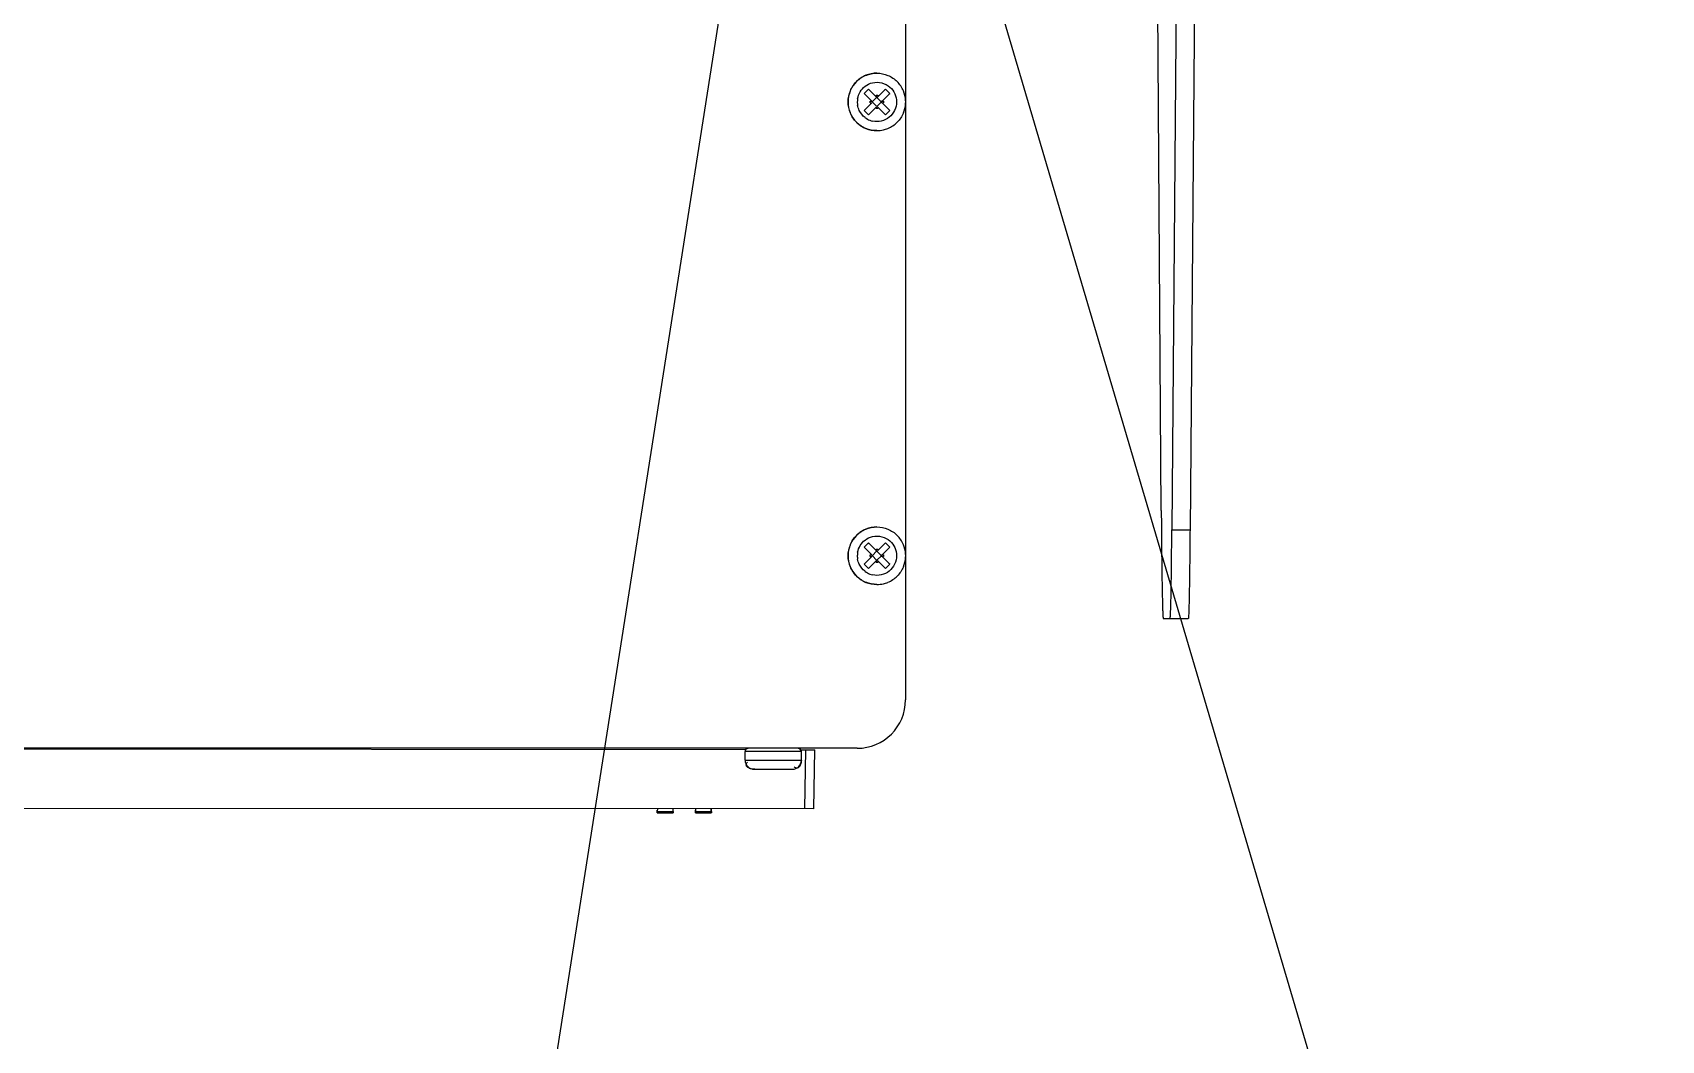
# Model space of a CAD drawing. Header units: millimetres. Extents: x 0 to 10500, y 0 to 7425.
# Drawn here: x 3824.5 to 4093.6, y 1450.5 to 1617.1 of the extents above; entities that cross this region are included whole.
import ezdxf

# ---------------------------------------------------------------- set-up
doc = ezdxf.new("R2010")
doc.units = ezdxf.units.MM
doc.header["$LTSCALE"] = 577.5
doc.layers.get('0').update_dxf_attribs({"linetype": 'CONTINUOUS'})
doc.layers.add('NOTES3D', color=7, linetype='CONTINUOUS')
doc.styles.get("Standard").update_dxf_attribs({"font": 'txt', "width": 0.85})
doc.dimstyles.get("Standard").update_dxf_attribs({"dimtxt": 3.5, "dimasz": 3.5, "dimexe": 1.5, "dimexo": 1.5, "dimtad": 1, "dimdec": 1, "dimtxsty": 'Standard', "dimblk": '_FILLED', "dimblk1": '_FILLED', "dimblk2": '_FILLED', "dimcen": 0.09, "dimadec": 1, "dimazin": 2, "dimtol": 1, "dimtp": 0.1, "dimtm": 0.1, "dimtfac": 1, "dimtdec": 1, "dimtofl": 0, "dimtmove": 0, "dimatfit": 3, "dimldrblk": '_FILLED', "dimfxl": 1, "dimtolj": 1, "dimarcsym": 0})

# ---------------------------------------------------------------- blocks, each defined once
blk = doc.blocks.new('_FILLED')
at = {"color": 0, "linetype": 'ByBlock'}
blk.add_solid([(0, 0), (-1, 0.214), (-1, -0.214)], dxfattribs=at)

msp = doc.modelspace()

# ---------------------------------------------------------------- linework, layer by layer
at = {"color": 7, "linetype": 'Continuous'}
for p, q in [((4015.24, 1835.58), (4012.73, 1534.87)), ((3968.72, 1698.1), (3968.72, 1506.77)), ((4010.98, 1538.09), (4010.4, 1621.23)), ((4012.73, 1534.87), (4015.73, 1534.87)), ((4011.3, 1520.23), (4015.44, 1520.23)), ((3960.72, 1498.77), (3550.98, 1498.77)), ((3950.17, 1498.24), (3942.2, 1498.25)), ((3942.2, 1496.81), (3942.2, 1498.25)), ((3942.2, 1496.81), (3948.66, 1496.8)), ((3948.66, 1496.8), (3951.5, 1496.8)), ((3951.5, 1498.24), (3950.17, 1498.24)), ((3951.25, 1498.68), (3951, 1498.74)), ((3951.43, 1498.49), (3951.25, 1498.68)), ((3951.5, 1498.24), (3951.43, 1498.49)), ((3951.5, 1496.8), (3951.5, 1498.24)), ((3943.84, 1495.31), (3943.7, 1495.31)), ((3943.7, 1495.31), (3950, 1495.3)), ((3949.85, 1495.3), (3950, 1495.3))]:
    msp.add_line(p, q, dxfattribs=at)
at = {"color": 3, "linetype": 'Continuous'}
msp.add_line((4018.24, 1835.58), (4015.73, 1534.87), dxfattribs=at)
at = {"color": 6, "linetype": 'Continuous'}
for p, q in [((3963.98, 1610.35), (3963.97, 1610.35)), ((3962.58, 1607.72), (3961.87, 1607.01)), ((3961.87, 1607.01), (3963.14, 1605.75)), ((3962, 1606.89), (3961.87, 1607.01)), ((3963.85, 1606.46), (3962.58, 1607.72)), ((3962.71, 1607.59), (3962.58, 1607.72)), ((3965.41, 1607.72), (3964.15, 1606.46)), ((3964.85, 1605.75), (3966.12, 1607.01)), ((3965.26, 1607.57), (3965.41, 1607.72)), ((3966.12, 1607.01), (3965.41, 1607.72)), ((3965.96, 1606.86), (3966.12, 1607.01)), ((3963.14, 1605.45), (3961.87, 1604.18)), ((3962.58, 1603.48), (3963.85, 1604.74)), ((3962.89, 1605.75), (3963.14, 1605.75)), ((3962.89, 1605.45), (3962.89, 1605.75)), ((3962.89, 1605.45), (3963.14, 1605.45)), ((3963.21, 1605.65), (3963.27, 1605.59)), ((3963.26, 1605.6), (3963.21, 1605.55)), ((3963.25, 1605.56), (3963.94, 1604.87)), ((3963.94, 1606.33), (3963.26, 1605.65)), ((3963.85, 1606.71), (3964.15, 1606.71)), ((3963.85, 1606.71), (3963.85, 1606.46)), ((3963.85, 1604.74), (3963.85, 1604.49)), ((3964.15, 1604.49), (3963.85, 1604.49)), ((3963.97, 1606.31), (3963.9, 1606.38)), ((3963.98, 1604.9), (3963.9, 1604.81)), ((3964.1, 1606.43), (3963.96, 1606.3)), ((3964.11, 1604.76), (3963.96, 1604.9)), ((3964.73, 1605.6), (3963.97, 1604.84)), ((3963.97, 1604.89), (3964.1, 1604.77)), ((3964.7, 1605.63), (3964, 1606.33)), ((3964.14, 1606.69), (3964.15, 1606.71)), ((3964.15, 1604.49), (3964.14, 1604.51)), ((3964.15, 1606.71), (3964.15, 1606.46)), ((3964.15, 1604.74), (3965.41, 1603.48)), ((3964.15, 1604.74), (3964.15, 1604.49)), ((3964.66, 1605.59), (3964.82, 1605.75)), ((3964.78, 1605.7), (3964.66, 1605.59)), ((3964.66, 1605.61), (3964.78, 1605.5)), ((3964.82, 1605.45), (3964.66, 1605.61)), ((3964.85, 1605.75), (3965.1, 1605.75)), ((3966.12, 1604.18), (3964.85, 1605.45)), ((3964.85, 1605.45), (3965.1, 1605.45)), ((3965.1, 1605.75), (3965.1, 1605.45)), ((3966.12, 1604.18), (3965.95, 1604.34)), ((3961.87, 1604.18), (3962, 1604.31)), ((3961.87, 1604.18), (3962.58, 1603.48)), ((3962.58, 1603.48), (3962.71, 1603.6)), ((3965.41, 1603.48), (3965.26, 1603.63)), ((3965.41, 1603.48), (3966.12, 1604.18)), ((3963.98, 1600.85), (3963.97, 1600.85)), ((3963.98, 1535.35), (3963.97, 1535.35)), ((3962.58, 1532.72), (3961.87, 1532.01)), ((3961.87, 1532.01), (3963.14, 1530.75)), ((3962, 1531.89), (3961.87, 1532.01)), ((3963.85, 1531.46), (3962.58, 1532.72)), ((3962.71, 1532.59), (3962.58, 1532.72)), ((3963.85, 1531.71), (3964.15, 1531.71)), ((3963.85, 1531.71), (3963.85, 1531.46)), ((3964.14, 1531.69), (3964.15, 1531.71)), ((3965.41, 1532.72), (3964.15, 1531.46)), ((3964.15, 1531.71), (3964.15, 1531.46)), ((3964.85, 1530.75), (3966.12, 1532.01)), ((3965.26, 1532.57), (3965.41, 1532.72)), ((3966.12, 1532.01), (3965.41, 1532.72)), ((3965.96, 1531.86), (3966.12, 1532.01)), ((3963.14, 1530.45), (3961.87, 1529.18)), ((3961.87, 1529.18), (3962, 1529.31)), ((3961.87, 1529.18), (3962.58, 1528.48)), ((3962.58, 1528.48), (3963.85, 1529.74)), ((3962.89, 1530.75), (3963.14, 1530.75)), ((3962.89, 1530.45), (3962.89, 1530.75)), ((3962.89, 1530.45), (3963.14, 1530.45)), ((3963.21, 1530.65), (3963.27, 1530.59)), ((3963.26, 1530.6), (3963.21, 1530.55)), ((3963.25, 1530.56), (3963.94, 1529.87)), ((3963.94, 1531.33), (3963.26, 1530.65)), ((3963.85, 1529.74), (3963.85, 1529.49)), ((3964.15, 1529.49), (3963.85, 1529.49)), ((3963.97, 1531.31), (3963.9, 1531.38)), ((3963.98, 1529.9), (3963.9, 1529.81)), ((3964.1, 1531.43), (3963.96, 1531.3)), ((3964.11, 1529.76), (3963.96, 1529.9)), ((3964.73, 1530.6), (3963.97, 1529.84)), ((3963.97, 1529.89), (3964.1, 1529.77)), ((3964.7, 1530.63), (3964, 1531.33)), ((3964.15, 1529.49), (3964.14, 1529.51)), ((3964.15, 1529.74), (3965.41, 1528.48)), ((3964.15, 1529.74), (3964.15, 1529.49)), ((3964.66, 1530.59), (3964.82, 1530.75)), ((3964.78, 1530.7), (3964.66, 1530.59)), ((3964.66, 1530.61), (3964.78, 1530.5)), ((3964.82, 1530.45), (3964.66, 1530.61)), ((3964.85, 1530.75), (3965.1, 1530.75)), ((3964.85, 1530.45), (3965.1, 1530.45)), ((3966.12, 1529.18), (3964.85, 1530.45)), ((3965.1, 1530.75), (3965.1, 1530.45)), ((3965.41, 1528.48), (3966.12, 1529.18)), ((3966.12, 1529.18), (3965.95, 1529.34)), ((3962.58, 1528.48), (3962.71, 1528.6)), ((3965.41, 1528.48), (3965.26, 1528.63)), ((3963.98, 1525.85), (3963.97, 1525.85)), ((3942.2, 1498.54), (3794.4, 1498.62)), ((3951.5, 1498.53), (3953.73, 1498.53)), ((3952.07, 1488.77), (3952.24, 1498.53)), ((3953.55, 1488.77), (3953.73, 1498.53)), ((3953.55, 1488.77), (3794.56, 1488.86)), ((3927.72, 1488.78), (3927.7, 1488.31)), ((3930.32, 1488.31), (3930.33, 1488.78)), ((3934.02, 1488.78), (3934.01, 1488.31)), ((3936.63, 1488.31), (3936.64, 1488.78)), ((3927.7, 1488.31), (3930.32, 1488.31)), ((3930.32, 1488.07), (3927.7, 1488.07)), ((3936.62, 1488.07), (3934, 1488.07)), ((3934.01, 1488.31), (3936.63, 1488.31))]:
    msp.add_line(p, q, dxfattribs=at)
for centre, radius, start, end in [((3963.99, 1605.6), 4.75, 112.5316, 123.6115), ((3963.99, 1605.59), 4.76, 123.5824, 134.9598), ((3963.98, 1605.6), 4.75, 33.6258, 44.9997), ((3964, 1605.61), 4.74, 22.4836, 33.6493), ((3963.93, 1605.59), 4.81, 3.5746, 22.3832), ((3964.4, 1605.53), 3.65, 169.9114, 178.8995), ((3964.39, 1605.67), 3.65, 181.0932, 190.0861), ((3963.93, 1605.61), 4.81, 337.6168, 356.4254), ((3964.06, 1605.6), 4.68, 356.4693, 3.5307), ((3963.99, 1605.61), 4.76, 225.0402, 236.4176), ((3963.99, 1605.6), 4.75, 236.3885, 247.4684), ((3964.01, 1605.63), 3.28, 232.6284, 249.007), ((3963.99, 1605.58), 3.23, 248.995, 257.0955), ((3963.98, 1605.6), 4.75, 292.174, 303.8671), ((3963.98, 1605.61), 4.76, 303.8363, 314.9605), ((3963.98, 1605.61), 4.76, 270.0275, 283.1473), ((3963.99, 1605.59), 4.74, 283.1228, 292.1299), ((3963.99, 1530.59), 4.76, 123.5824, 134.9598), ((3963.99, 1530.6), 4.75, 112.5316, 123.6115), ((3963.98, 1530.6), 4.75, 33.6258, 44.9997), ((3964, 1530.61), 4.74, 22.4836, 33.6493), ((3963.93, 1530.59), 4.81, 3.5746, 22.3832), ((3964.4, 1530.53), 3.65, 169.9114, 178.8995), ((3964.39, 1530.67), 3.65, 181.0932, 190.0861), ((3963.93, 1530.61), 4.81, 337.6168, 356.4254), ((3964.06, 1530.6), 4.68, 356.4693, 3.5307), ((3963.99, 1530.61), 4.76, 225.0402, 236.4176), ((3963.99, 1530.6), 4.75, 236.3885, 247.4684), ((3964.01, 1530.63), 3.28, 232.6284, 249.007), ((3963.99, 1530.58), 3.23, 248.995, 257.0955), ((3963.98, 1530.6), 4.75, 292.174, 303.8671), ((3963.98, 1530.61), 4.76, 303.8363, 314.9605), ((3963.98, 1530.61), 4.76, 270.0275, 283.1473), ((3963.99, 1530.59), 4.74, 283.1228, 292.1299)]:
    msp.add_arc(centre, radius, start, end, dxfattribs=at)
at = {"color": 7, "linetype": 'Continuous'}
for centre, radius, start, end in [((3960.72, 1506.77), 8, 270.0073, 359.9947), ((3942.7, 1498.25), 0.5, 89.9667, 179.9667), ((3943.7, 1496.81), 1.5, 179.9667, 269.9667), ((3950, 1496.8), 1.5, 269.9667, 359.9667), ((3951, 1498.24), 0.5, 359.9667, 89.9667)]:
    msp.add_arc(centre, radius, start, end, dxfattribs=at)
at = {"color": 6, "linetype": 'Continuous'}
for points in [[(3962.17, 1610), (3961.05, 1609.54), (3960.06, 1608.56), (3959.59, 1607.45)], [(3963.97, 1610.35), (3963.36, 1610.35), (3962.74, 1610.23), (3962.17, 1610)], [(3962.17, 1609.99), (3962.74, 1610.22), (3963.37, 1610.35), (3963.98, 1610.35)], [(3963.98, 1610.35), (3964.6, 1610.35), (3965.23, 1610.22), (3965.8, 1609.99)], [(3965.8, 1609.99), (3966.37, 1609.75), (3966.91, 1609.39), (3967.34, 1608.96)], [(3959.59, 1607.45), (3959.35, 1606.87), (3959.22, 1606.23), (3959.22, 1605.6)], [(3959.23, 1605.6), (3959.23, 1606.22), (3959.36, 1606.85), (3959.6, 1607.42)], [(3959.6, 1607.42), (3959.83, 1607.99), (3960.19, 1608.52), (3960.62, 1608.96)], [(3960.8, 1606.17), (3960.94, 1606.94), (3961.4, 1607.7), (3962.02, 1608.18)], [(3962.02, 1608.18), (3962.39, 1608.46), (3962.82, 1608.66), (3963.27, 1608.77)], [(3963.27, 1608.77), (3964.23, 1608.99), (3965.4, 1608.69), (3966.14, 1608.04)], [(3966.14, 1608.04), (3966.81, 1607.45), (3967.23, 1606.49), (3967.25, 1605.6)], [(3959.22, 1605.6), (3959.22, 1604.98), (3959.35, 1604.36), (3959.58, 1603.79)], [(3959.6, 1603.78), (3959.36, 1604.35), (3959.23, 1604.98), (3959.23, 1605.6)], [(3959.58, 1603.79), (3960.05, 1602.66), (3961.05, 1601.66), (3962.18, 1601.2)], [(3960.62, 1602.24), (3960.19, 1602.68), (3959.83, 1603.21), (3959.6, 1603.78)], [(3962.02, 1603.02), (3961.62, 1603.33), (3961.28, 1603.74), (3961.07, 1604.19)], [(3968.37, 1603.78), (3968.14, 1603.21), (3967.78, 1602.68), (3967.34, 1602.24)], [(3963.98, 1600.85), (3963.37, 1600.85), (3962.74, 1600.97), (3962.17, 1601.21)], [(3962.18, 1601.2), (3962.74, 1600.97), (3963.36, 1600.85), (3963.97, 1600.85)], [(3962.17, 1535), (3961.05, 1534.54), (3960.06, 1533.56), (3959.59, 1532.45)], [(3963.97, 1535.35), (3963.36, 1535.35), (3962.74, 1535.23), (3962.17, 1535)], [(3962.17, 1534.99), (3962.74, 1535.22), (3963.37, 1535.35), (3963.98, 1535.35)], [(3963.98, 1535.35), (3964.6, 1535.35), (3965.23, 1535.22), (3965.8, 1534.99)], [(3965.8, 1534.99), (3966.37, 1534.75), (3966.91, 1534.39), (3967.34, 1533.96)], [(3959.59, 1532.45), (3959.35, 1531.87), (3959.22, 1531.23), (3959.22, 1530.6)], [(3959.23, 1530.6), (3959.23, 1531.22), (3959.36, 1531.85), (3959.6, 1532.42)], [(3959.6, 1532.42), (3959.83, 1532.99), (3960.19, 1533.52), (3960.62, 1533.96)], [(3960.8, 1531.17), (3960.94, 1531.94), (3961.4, 1532.7), (3962.02, 1533.18)], [(3962.02, 1533.18), (3962.39, 1533.46), (3962.82, 1533.66), (3963.27, 1533.77)], [(3963.27, 1533.77), (3964.23, 1533.99), (3965.4, 1533.69), (3966.14, 1533.04)], [(3966.14, 1533.04), (3966.81, 1532.45), (3967.23, 1531.49), (3967.25, 1530.6)], [(3959.22, 1530.6), (3959.22, 1529.98), (3959.35, 1529.36), (3959.58, 1528.79)], [(3959.6, 1528.78), (3959.36, 1529.35), (3959.23, 1529.98), (3959.23, 1530.6)], [(3962.02, 1528.02), (3961.62, 1528.33), (3961.28, 1528.74), (3961.07, 1529.19)], [(3959.58, 1528.79), (3960.05, 1527.66), (3961.05, 1526.66), (3962.18, 1526.2)], [(3960.62, 1527.24), (3960.19, 1527.68), (3959.83, 1528.21), (3959.6, 1528.78)], [(3968.37, 1528.78), (3968.14, 1528.21), (3967.78, 1527.68), (3967.34, 1527.24)], [(3963.98, 1525.85), (3963.37, 1525.85), (3962.74, 1525.97), (3962.17, 1526.21)], [(3962.18, 1526.2), (3962.74, 1525.97), (3963.36, 1525.85), (3963.97, 1525.85)]]:
    msp.add_open_spline(points, degree=3, dxfattribs=at)
for points, knots in [([(3961.07, 1604.19), (3961, 1604.32), (3960.9, 1604.6), (3960.83, 1604.89), (3960.8, 1605.03)], [0, 0, 0, 0, 0.499814, 1, 1, 1, 1]), ([(3967.25, 1605.6), (3967.23, 1604.66), (3966.34, 1602.68), (3964.19, 1602.22), (3963.27, 1602.43)], [0, 0, 0, 0, 0.500002, 1, 1, 1, 1]), ([(3961.07, 1529.19), (3961, 1529.32), (3960.9, 1529.6), (3960.83, 1529.89), (3960.8, 1530.03)], [0, 0, 0, 0, 0.499814, 1, 1, 1, 1]), ([(3967.25, 1530.6), (3967.23, 1529.66), (3966.34, 1527.68), (3964.19, 1527.22), (3963.27, 1527.43)], [0, 0, 0, 0, 0.500002, 1, 1, 1, 1]), ([(3930.32, 1488.1), (3930.31, 1488.05), (3930.32, 1488.51), (3930.31, 1488.56), (3930.31, 1488.72)], [0, 0, 0, 0, 0.212426, 1, 1, 1, 1]), ([(3936.62, 1488.1), (3936.61, 1488.05), (3936.62, 1488.51), (3936.62, 1488.56), (3936.62, 1488.72)], [0, 0, 0, 0, 0.212426, 1, 1, 1, 1]), ([(3927.7, 1488.1), (3927.69, 1488.07), (3927.7, 1488.38), (3927.69, 1488.42), (3927.7, 1488.53)], [0, 0, 0, 0, 0.209121, 1, 1, 1, 1]), ([(3927.7, 1488.31), (3927.7, 1488.26), (3927.7, 1488.19), (3927.7, 1488.12), (3927.7, 1488.1)], [0, 0, 0, 0, 0.702556, 1, 1, 1, 1]), ([(3930.32, 1488.31), (3930.32, 1488.26), (3930.32, 1488.19), (3930.32, 1488.12), (3930.32, 1488.1)], [0, 0, 0, 0, 0.700424, 1, 1, 1, 1]), ([(3934, 1488.1), (3934, 1488.07), (3934, 1488.38), (3934, 1488.42), (3934, 1488.53)], [0, 0, 0, 0, 0.209121, 1, 1, 1, 1]), ([(3934.01, 1488.31), (3934.01, 1488.26), (3934.01, 1488.19), (3934.01, 1488.12), (3934, 1488.1)], [0, 0, 0, 0, 0.702556, 1, 1, 1, 1]), ([(3936.63, 1488.31), (3936.63, 1488.26), (3936.62, 1488.19), (3936.63, 1488.12), (3936.62, 1488.1)], [0, 0, 0, 0, 0.700424, 1, 1, 1, 1])]:
    msp.add_open_spline(points, degree=3, knots=knots, dxfattribs=at)
at = {"color": 7, "linetype": 'Continuous'}
for points, knots in [([(4010.98, 1538.09), (4010.99, 1536.76), (4011.01, 1534.25), (4011.04, 1530.72), (4011.08, 1527.65), (4011.12, 1525.09), (4011.16, 1523.29), (4011.19, 1522.13), (4011.21, 1521.46), (4011.23, 1520.95), (4011.24, 1520.55), (4011.29, 1520.38), (4011.28, 1520.23), (4011.3, 1520.23)], [0, 0, 0, 0, 0.222683, 0.421338, 0.593607, 0.737443, 0.85114, 0.89625, 0.93335, 0.962331, 0.983113, 0.995649, 1, 1, 1, 1]), ([(4012.44, 1520.23), (4012.46, 1520.23), (4012.45, 1520.35), (4012.49, 1520.49), (4012.5, 1520.82), (4012.52, 1521.23), (4012.54, 1521.77), (4012.57, 1522.71), (4012.6, 1524.18), (4012.64, 1526.27), (4012.67, 1528.79), (4012.7, 1531.7), (4012.72, 1533.78), (4012.73, 1534.87)], [0, 0, 0, 0, 0.004341, 0.016741, 0.037291, 0.065958, 0.102681, 0.147373, 0.26022, 0.403422, 0.5756, 0.775099, 1, 1, 1, 1]), ([(3951.5, 1496.8), (3951.5, 1496.67), (3951.46, 1496.4), (3951.39, 1496.14), (3951.33, 1496.01)], [0, 0, 0, 0, 0.481486, 1, 1, 1, 1]), ([(3942.4, 1496.04), (3942.4, 1496.11), (3942.43, 1496.28), (3942.52, 1496.43), (3942.58, 1496.5)], [0, 0, 0, 0, 0.436059, 1, 1, 1, 1]), ([(3942.5, 1495.77), (3942.47, 1495.81), (3942.42, 1495.89), (3942.4, 1495.99), (3942.4, 1496.04)], [0, 0, 0, 0, 0.500055, 1, 1, 1, 1]), ([(3942.93, 1495.46), (3942.84, 1495.5), (3942.68, 1495.58), (3942.55, 1495.7), (3942.5, 1495.77)], [0, 0, 0, 0, 0.525144, 1, 1, 1, 1]), ([(3943.7, 1495.31), (3943.57, 1495.31), (3943.31, 1495.34), (3943.05, 1495.41), (3942.93, 1495.46)], [0, 0, 0, 0, 0.480778, 1, 1, 1, 1]), ([(3950.7, 1495.51), (3950.63, 1495.51), (3950.49, 1495.56), (3950.36, 1495.64), (3950.3, 1495.69)], [0, 0, 0, 0, 0.443902, 1, 1, 1, 1]), ([(3951.19, 1495.77), (3951.13, 1495.69), (3950.99, 1495.54), (3950.79, 1495.5), (3950.7, 1495.51)], [0, 0, 0, 0, 0.512944, 1, 1, 1, 1]), ([(3951.33, 1496.01), (3951.31, 1495.97), (3951.27, 1495.88), (3951.22, 1495.8), (3951.19, 1495.77)], [0, 0, 0, 0, 0.510645, 1, 1, 1, 1])]:
    msp.add_open_spline(points, degree=3, knots=knots, dxfattribs=at)
at = {"color": 3, "linetype": 'Continuous'}
msp.add_open_spline([(4015.73, 1534.87), (4015.72, 1533.78), (4015.7, 1531.7), (4015.67, 1528.79), (4015.64, 1526.27), (4015.6, 1524.18), (4015.57, 1522.71), (4015.54, 1521.77), (4015.52, 1521.23), (4015.5, 1520.82), (4015.49, 1520.49), (4015.45, 1520.35), (4015.46, 1520.23), (4015.44, 1520.23)], degree=3, knots=[0, 0, 0, 0, 0.224901, 0.4244, 0.596578, 0.73978, 0.852627, 0.897319, 0.934042, 0.962709, 0.983259, 0.995659, 1, 1, 1, 1], dxfattribs=at)

# ---------------------------------------------------------------- leaders
at = {"layer": 'NOTES3D', "color": 2, "linetype": 'Continuous'}
for points in [[(3955.94, 1717.5), (4197.05, 900.66)], [(3940.44, 1635.84), (3825.69, 903.55)]]:
    msp.add_leader(points, dimstyle='Standard', override={"dimtad": 0}, dxfattribs=at)

doc.saveas('drawing.dxf')
